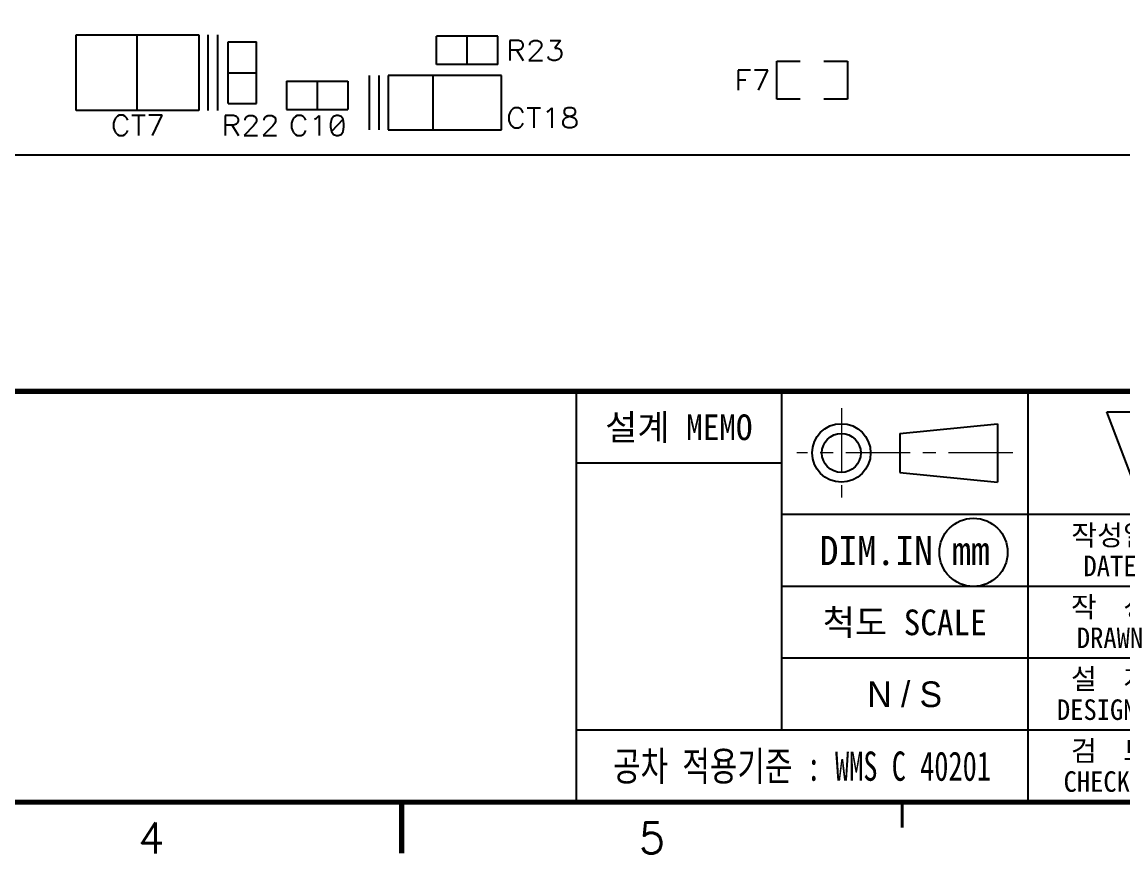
# Model space of a CAD drawing. Extents: x 295 to 953, y 10 to 290.
# Drawn here: x 650 to 757.1, y 9.8 to 91 of the extents above; entities that cross this region are included whole.
import ezdxf
from ezdxf.enums import TextEntityAlignment as Align

# ---------------------------------------------------------------- set-up
doc = ezdxf.new("R2010")
doc.units = 0
doc.header["$LTSCALE"] = 5
doc.header["$MEASUREMENT"] = 0
doc.linetypes.add('CENTER', pattern=[2, 1.25, -0.25, 0.25, -0.25])
doc.layers.get('0').update_dxf_attribs({"linetype": 'CONTINUOUS', "lineweight": 25})
doc.layers.add('2', color=2, linetype='CENTER', lineweight=13)
for name, color, linetype in [('DV-PEI-A6_BSK', 2, 'CONTINUOUS'), ('SHEET', 3, 'CONTINUOUS'), ('문자', 4, 'CONTINUOUS'), ('테두리', 3, 'CONTINUOUS')]:
    doc.layers.add(name, color=color, linetype=linetype)
doc.styles.add('MARK', font='ARLRDBD.TTF')
doc.styles.get("Standard").update_dxf_attribs({"font": 'simplex.shx'})
doc.styles.add('굴림', font='')
doc.styles.add('굴림체', font='')
doc.styles.get('굴림').set_extended_font_data('Gulim')
doc.styles.get('굴림체').set_extended_font_data('GulimChe')

# ---------------------------------------------------------------- blocks, each defined once
blk = doc.blocks.new('B')
at = {"layer": '문자'}
blk.add_hatch(color=256, dxfattribs=at).paths.add_polyline_path([(13.79, 10), (15.31, 6), (16.84, 10)])
at = {"color": 4, "const_width": 0.6}
blk.add_lwpolyline([(48.46, 10.32, 1), (49.06, 10.32, 1)], format="xyb", close=True, dxfattribs=at)
at = {"layer": '문자'}
for p, q in [((10.73, 2), (7.68, 10)), ((7.68, 10), (10.09, 10)), ((11.94, 5.16), (10.09, 10)), ((10.73, 10), (13.15, 10)), ((13.79, 2), (10.73, 10)), ((14.99, 5.16), (13.15, 10)), ((13.79, 10), (16.84, 10)), ((15.31, 6), (13.79, 10)), ((16.84, 10), (15.31, 6)), ((11.94, 5.16), (10.73, 2)), ((14.99, 5.16), (13.79, 2))]:
    blk.add_line(p, q, dxfattribs=at)
at = {"layer": '문자', "style": 'MARK', "oblique": 15}
blk.add_text('WOOJIN', height=6.5, dxfattribs=at).set_placement((36.4, 6), align=Align.MIDDLE_CENTER)
blk = doc.blocks.new('C')
at = {"layer": '2'}
for p, q in [((252.83, 53.35), (252.83, 44.65)), ((269.53, 49), (248.48, 49))]:
    blk.add_line(p, q, dxfattribs=at)
at = {"layer": 'SHEET'}
for p, q in [((227, 55), (227, 15)), ((247, 55), (247, 22)), ((271, 55), (271, 15)), ((271, 55), (271, 15)), ((247, 48), (227, 48)), ((333, 43), (247, 43)), ((333, 36), (247, 36)), ((311, 29), (247, 29)), ((311, 22), (227, 22))]:
    blk.add_line(p, q, dxfattribs=at)
at = {"layer": 'SHEET', "color": 4}
for p, q in [((258.53, 50.9), (268.03, 51.85)), ((268.03, 51.85), (268.03, 46.15)), ((258.53, 50.9), (258.53, 47.1)), ((258.53, 47.1), (268.03, 46.15))]:
    blk.add_line(p, q, dxfattribs=at)
for radius in [2.85, 1.9]:
    blk.add_circle((252.83, 49), radius, dxfattribs=at)
at = {"layer": 'SHEET'}
blk.add_circle((265.7, 39.32), 3.32, dxfattribs=at)
at = {"layer": '테두리'}
for points, const_width in [([(15, 285), (15, 15), (405, 15), (405, 285), (15, 285)], 0.5), ([(15, 55), (405, 55)], 0.5), ([(210, 10), (210, 15)], 0.5), ([(258.75, 12.5), (258.75, 15)], 0.3)]:
    blk.add_lwpolyline(points, dxfattribs=dict(at, const_width=const_width))
blk.add_blockref('B', (271, 43))
at = {"layer": '문자', "style": '굴림체'}
for s, height, p in [('설계 MEMO', 2.5, (237, 51.5)), ('작성일', 2, (279, 41)), ('DIM.IN mm', 2.85, (259, 39.5)), ('DATE', 2, (279, 38)), ('작  성', 2, (279, 34)), ('척도 SCALE', 2.5, (259, 32.5)), ('DRAWN', 2, (279, 31)), ('설  계', 2, (279, 27)), ('DESIGNED', 2, (279, 24)), ('검  토', 2, (279, 20)), ('CHECKED', 2, (279, 17))]:
    blk.add_text(s, height=height, dxfattribs=at).set_placement(p, align=Align.MIDDLE_CENTER)
at = {"layer": '문자', "style": '굴림체', "width": 0.75}
blk.add_text('공차 적용기준 : WMS C 40201', height=2.85, dxfattribs=at).set_placement((249, 18.5), align=Align.MIDDLE_CENTER)
at = {"layer": '문자'}
for s, p in [('4', (185.62, 11.5)), ('5', (234.38, 11.5))]:
    blk.add_text(s, height=3, dxfattribs=at).set_placement(p, align=Align.MIDDLE)

msp = doc.modelspace()

# ---------------------------------------------------------------- linework, layer by layer
at = {"layer": 'DV-PEI-A6_BSK', "color": 7}
for p, q in [((655.26, 82.35), (655.26, 89.71)), ((655.26, 89.71), (667.22, 89.71)), ((661.23, 82.35), (661.23, 89.71)), ((667.22, 89.71), (667.22, 82.35)), ((668.14, 82.35), (668.14, 89.71)), ((669.06, 82.35), (669.06, 89.71)), ((670.08, 83.04), (670.08, 89.02)), ((670.08, 89.02), (672.84, 89.02)), ((672.84, 83.04), (672.84, 89.02)), ((696.36, 89.6), (690.38, 89.6)), ((690.38, 86.84), (690.38, 89.6)), ((693.37, 86.84), (693.37, 89.6)), ((696.36, 86.84), (696.36, 89.6)), ((698.36, 89.18), (697.52, 89.18)), ((697.52, 89.18), (697.52, 87.22)), ((698.64, 89.08), (698.36, 89.18)), ((698.73, 88.99), (698.64, 89.08)), ((698.83, 88.81), (698.73, 88.99)), ((699.48, 88.81), (699.57, 88.99)), ((699.57, 88.99), (699.66, 89.08)), ((699.66, 89.08), (699.85, 89.18)), ((699.85, 89.18), (700.22, 89.18)), ((700.22, 89.18), (700.4, 89.08)), ((700.4, 89.08), (700.5, 88.99)), ((700.5, 88.99), (700.59, 88.81)), ((701.43, 89.18), (702.44, 89.18)), ((702.44, 89.18), (701.89, 88.43)), ((697.52, 88.25), (698.36, 88.25)), ((698.18, 88.25), (698.83, 87.22)), ((698.36, 88.25), (698.64, 88.34)), ((698.64, 88.34), (698.73, 88.43)), ((698.73, 88.43), (698.83, 88.62)), ((698.83, 88.62), (698.83, 88.81)), ((700.31, 88.15), (699.38, 87.22)), ((699.48, 88.71), (699.48, 88.81)), ((700.5, 88.43), (700.31, 88.15)), ((700.59, 88.62), (700.5, 88.43)), ((700.59, 88.81), (700.59, 88.62)), ((701.89, 88.43), (702.17, 88.43)), ((702.17, 88.43), (702.36, 88.34)), ((702.36, 88.34), (702.44, 88.25)), ((702.44, 88.25), (702.54, 87.97)), ((702.54, 87.97), (702.54, 87.79)), ((696.36, 86.84), (690.38, 86.84)), ((699.38, 87.22), (700.69, 87.22)), ((701.33, 87.41), (701.24, 87.6)), ((701.43, 87.32), (701.33, 87.41)), ((701.7, 87.22), (701.43, 87.32)), ((701.98, 87.22), (701.7, 87.22)), ((702.26, 87.32), (701.98, 87.22)), ((702.44, 87.5), (702.26, 87.32)), ((702.54, 87.79), (702.44, 87.5)), ((723.51, 83.46), (723.51, 87.14)), ((723.51, 87.14), (725.81, 87.14)), ((728.11, 87.14), (730.41, 87.14)), ((730.41, 87.14), (730.41, 83.46)), ((670.08, 86.03), (672.84, 86.03)), ((683.82, 85.75), (683.82, 80.47)), ((684.74, 85.75), (684.74, 80.47)), ((685.66, 85.75), (685.66, 80.47)), ((689.57, 85.75), (685.66, 85.75)), ((690.6, 85.75), (689.57, 85.75)), ((690.03, 85.75), (690.03, 80.47)), ((691.87, 85.75), (690.6, 85.75)), ((692.56, 85.75), (691.87, 85.75)), ((696.7, 85.75), (692.56, 85.75)), ((696.7, 80.47), (696.7, 85.75)), ((720.97, 86.28), (719.76, 86.28)), ((719.76, 86.28), (719.76, 84.32)), ((722.66, 86.28), (721.35, 86.28)), ((721.73, 84.32), (722.66, 86.28)), ((675.77, 85.22), (681.75, 85.22)), ((675.77, 85.22), (675.77, 82.46)), ((678.76, 85.22), (678.76, 82.46)), ((681.75, 85.22), (681.75, 82.46)), ((719.76, 85.34), (720.51, 85.34)), ((670.08, 83.04), (672.84, 83.04)), ((697.99, 82.6), (697.81, 82.5)), ((698.36, 82.6), (697.99, 82.6)), ((698.54, 82.5), (698.36, 82.6)), ((699.19, 82.6), (700.49, 82.6)), ((699.84, 82.6), (699.84, 80.65)), ((701.32, 82.32), (701.6, 82.6)), ((701.6, 82.6), (701.6, 80.65)), ((703.17, 82.6), (702.89, 82.5)), ((703.54, 82.6), (703.17, 82.6)), ((703.82, 82.5), (703.54, 82.6)), ((725.81, 83.46), (723.51, 83.46)), ((730.41, 83.46), (728.11, 83.46)), ((667.22, 82.35), (655.26, 82.35)), ((659.1, 81.6), (659.01, 81.41)), ((659.29, 81.79), (659.1, 81.6)), ((659.47, 81.88), (659.29, 81.79)), ((659.84, 81.88), (659.47, 81.88)), ((660.03, 81.79), (659.84, 81.88)), ((660.22, 81.6), (660.03, 81.79)), ((660.31, 81.41), (660.22, 81.6)), ((660.68, 81.88), (661.98, 81.88)), ((661.33, 81.88), (661.33, 79.93)), ((663.65, 81.88), (662.35, 81.88)), ((662.72, 79.93), (663.65, 81.88)), ((670.61, 81.87), (669.78, 81.87)), ((669.78, 81.87), (669.78, 79.92)), ((670.89, 81.78), (670.61, 81.87)), ((670.98, 81.69), (670.89, 81.78)), ((671.08, 81.51), (670.98, 81.69)), ((671.08, 81.32), (671.08, 81.51)), ((671.73, 81.51), (671.82, 81.69)), ((671.73, 81.41), (671.73, 81.51)), ((671.82, 81.69), (671.91, 81.78)), ((671.91, 81.78), (672.1, 81.87)), ((672.1, 81.87), (672.47, 81.87)), ((672.47, 81.87), (672.66, 81.78)), ((672.66, 81.78), (672.75, 81.69)), ((672.75, 81.69), (672.84, 81.51)), ((672.84, 81.51), (672.84, 81.32)), ((673.58, 81.51), (673.68, 81.69)), ((673.58, 81.41), (673.58, 81.51)), ((673.68, 81.69), (673.77, 81.78)), ((673.77, 81.78), (673.95, 81.87)), ((673.95, 81.87), (674.33, 81.87)), ((674.33, 81.87), (674.51, 81.78)), ((674.51, 81.78), (674.61, 81.69)), ((674.61, 81.69), (674.69, 81.51)), ((674.69, 81.51), (674.69, 81.32)), ((675.77, 82.46), (681.75, 82.46)), ((676.44, 81.59), (676.35, 81.41)), ((676.63, 81.78), (676.44, 81.59)), ((676.81, 81.87), (676.63, 81.78)), ((677.18, 81.87), (676.81, 81.87)), ((677.37, 81.78), (677.18, 81.87)), ((677.56, 81.59), (677.37, 81.78)), ((677.65, 81.41), (677.56, 81.59)), ((678.49, 81.51), (678.67, 81.59)), ((678.67, 81.59), (678.95, 81.87)), ((678.95, 81.87), (678.95, 79.92)), ((680.16, 81.51), (680.06, 81.04)), ((680.34, 81.78), (680.16, 81.51)), ((681.27, 81.51), (680.16, 80.3)), ((680.62, 81.87), (680.34, 81.78)), ((680.8, 81.87), (680.62, 81.87)), ((681.09, 81.78), (680.8, 81.87)), ((681.27, 81.51), (681.09, 81.78)), ((681.36, 81.04), (681.27, 81.51)), ((697.52, 82.13), (697.43, 81.86)), ((697.43, 81.86), (697.43, 81.39)), ((697.62, 82.32), (697.52, 82.13)), ((697.81, 82.5), (697.62, 82.32)), ((698.73, 82.32), (698.54, 82.5)), ((698.82, 82.13), (698.73, 82.32)), ((701.14, 82.22), (701.32, 82.32)), ((702.71, 81.3), (702.8, 81.49)), ((702.89, 82.5), (702.8, 82.32)), ((702.8, 82.32), (702.8, 82.13)), ((702.8, 82.13), (702.89, 81.95)), ((702.8, 81.49), (702.98, 81.67)), ((702.89, 81.95), (703.07, 81.86)), ((702.98, 81.67), (703.26, 81.76)), ((703.07, 81.86), (703.44, 81.76)), ((703.26, 81.76), (703.63, 81.86)), ((703.44, 81.76), (703.72, 81.67)), ((703.63, 81.86), (703.82, 81.95)), ((703.72, 81.67), (703.91, 81.49)), ((703.91, 82.32), (703.82, 82.5)), ((703.82, 81.95), (703.91, 82.13)), ((703.91, 82.13), (703.91, 82.32)), ((703.91, 81.49), (704, 81.3)), ((659.01, 81.41), (658.91, 81.13)), ((658.91, 81.13), (658.91, 80.67)), ((658.91, 80.67), (659.01, 80.39)), ((659.01, 80.39), (659.1, 80.2)), ((660.22, 80.2), (660.31, 80.39)), ((669.78, 80.94), (670.61, 80.94)), ((670.43, 80.94), (671.08, 79.92)), ((670.61, 80.94), (670.89, 81.04)), ((670.89, 81.04), (670.98, 81.13)), ((670.98, 81.13), (671.08, 81.32)), ((672.56, 80.85), (671.63, 79.92)), ((672.75, 81.13), (672.56, 80.85)), ((672.84, 81.32), (672.75, 81.13)), ((674.42, 80.85), (673.49, 79.92)), ((674.61, 81.13), (674.42, 80.85)), ((674.69, 81.32), (674.61, 81.13)), ((676.35, 81.41), (676.26, 81.13)), ((676.26, 81.13), (676.26, 80.67)), ((676.26, 80.67), (676.35, 80.39)), ((676.35, 80.39), (676.44, 80.2)), ((677.56, 80.2), (677.65, 80.39)), ((680.06, 81.04), (680.06, 80.76)), ((680.06, 80.76), (680.16, 80.3)), ((681.27, 80.3), (681.36, 80.76)), ((681.36, 80.76), (681.36, 81.04)), ((685.66, 80.47), (689.57, 80.47)), ((689.57, 80.47), (690.6, 80.47)), ((690.6, 80.47), (691.87, 80.47)), ((691.87, 80.47), (692.56, 80.47)), ((692.56, 80.47), (696.7, 80.47)), ((697.43, 81.39), (697.52, 81.11)), ((697.52, 81.11), (697.62, 80.93)), ((697.62, 80.93), (697.81, 80.75)), ((697.81, 80.75), (697.99, 80.65)), ((697.99, 80.65), (698.36, 80.65)), ((698.36, 80.65), (698.54, 80.75)), ((698.54, 80.75), (698.73, 80.93)), ((698.73, 80.93), (698.82, 81.11)), ((702.71, 81.02), (702.71, 81.3)), ((702.8, 80.84), (702.71, 81.02)), ((702.89, 80.75), (702.8, 80.84)), ((703.17, 80.65), (702.89, 80.75)), ((703.54, 80.65), (703.17, 80.65)), ((703.82, 80.75), (703.54, 80.65)), ((703.91, 80.84), (703.82, 80.75)), ((704, 81.02), (703.91, 80.84)), ((704, 81.3), (704, 81.02)), ((659.1, 80.2), (659.29, 80.02)), ((659.29, 80.02), (659.47, 79.93)), ((659.47, 79.93), (659.84, 79.93)), ((659.84, 79.93), (660.03, 80.02)), ((660.03, 80.02), (660.22, 80.2)), ((671.63, 79.92), (672.94, 79.92)), ((673.49, 79.92), (674.79, 79.92)), ((676.44, 80.2), (676.63, 80.02)), ((676.63, 80.02), (676.81, 79.92)), ((676.81, 79.92), (677.18, 79.92)), ((677.18, 79.92), (677.37, 80.02)), ((677.37, 80.02), (677.56, 80.2)), ((680.16, 80.3), (680.34, 80.02)), ((680.34, 80.02), (680.62, 79.92)), ((680.62, 79.92), (680.8, 79.92)), ((680.8, 79.92), (681.09, 80.02)), ((681.09, 80.02), (681.27, 80.3)), ((858.07, 78), (515.38, 78))]:
    msp.add_line(p, q, dxfattribs=at)

# ---------------------------------------------------------------- block references
msp.add_blockref('C', (476.98, 0))

# ---------------------------------------------------------------- texts
at = {"layer": '문자', "style": '굴림'}
msp.add_text('N / S', height=2.5, dxfattribs=at).set_placement((735.98, 25.5), align=Align.MIDDLE_CENTER)

doc.saveas('drawing.dxf')
